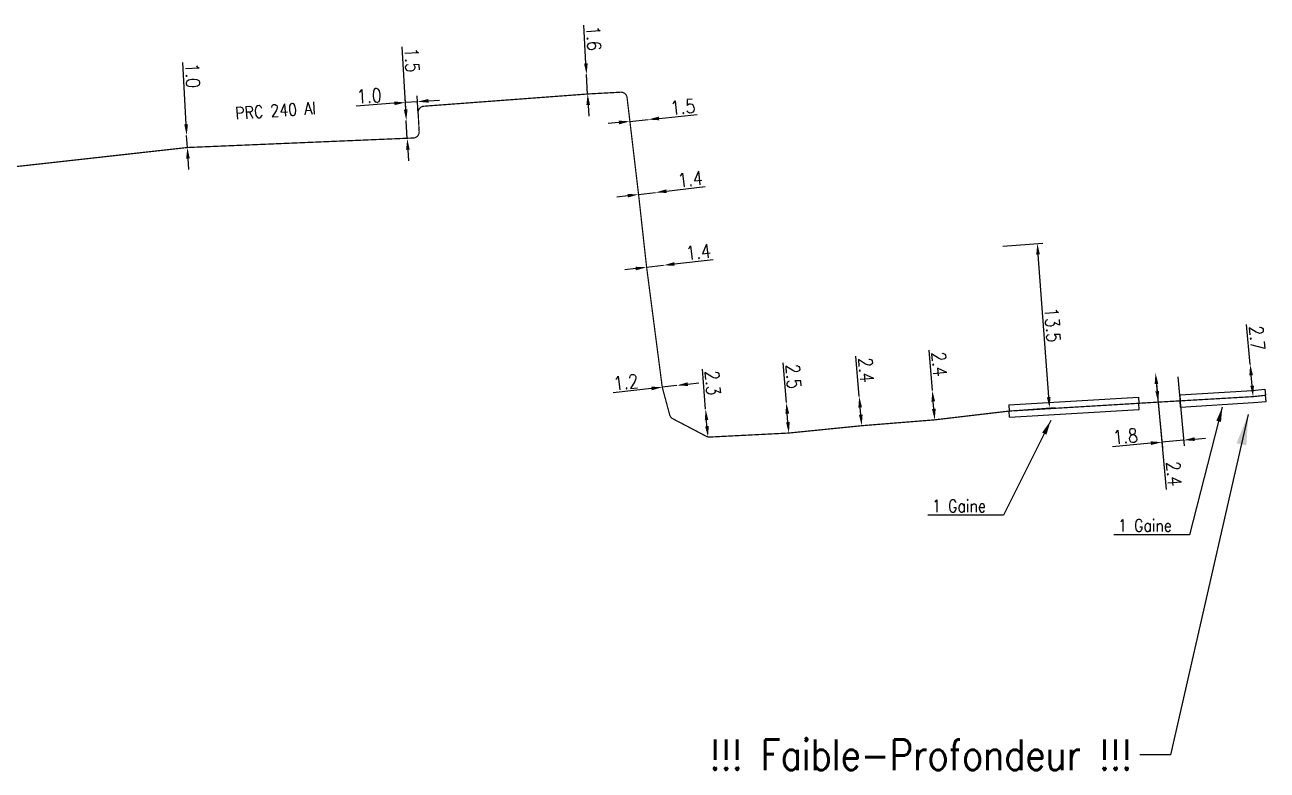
# Model space of a CAD drawing. Header units: millimetres. Extents: x 184513 to 185000, y 128010 to 129000.
# Drawn here: x 184898.4 to 185000.1, y 128889.8 to 128950.8 of the extents above; entities that cross this region are included whole.
import ezdxf
from ezdxf.enums import TextEntityAlignment as Align

# ---------------------------------------------------------------- set-up
doc = ezdxf.new("R2010")
doc.units = ezdxf.units.MM
doc.header["$PDMODE"] = 34
doc.layers.get('DEFPOINTS').update_dxf_attribs({"linetype": 'CONTINUOUS'})
for name, color, linetype in [('M_120', 5, 'M_ST_13'), ('M_400', 7, 'CONTINUOUS'), ('M_900', 7, 'CONTINUOUS')]:
    doc.layers.add(name, color=color, linetype=linetype)
doc.styles.get("Standard").update_dxf_attribs({"font": 'romans.shx', "width": 0.85})
doc.linetypes.add('M_ST_13', pattern='A,5,-0.3,["oo",Standard,S=1.5,R=0,X=0,Y=-0.5],-3', length=8.3)
doc.dimstyles.get("Standard").update_dxf_attribs({"dimtxt": 1.5, "dimasz": 1.2, "dimexe": 0.625, "dimexo": 0.625, "dimgap": 0.25, "dimtad": 1, "dimdec": 1, "dimzin": 0, "dimdsep": 46, "dimtxsty": 'Standard', "dimcen": -0.5, "dimadec": 0, "dimazin": 0, "dimtfac": 1, "dimtdec": 1, "dimtmove": 0, "dimatfit": 3, "dimfxl": 0, "dimtolj": 1, "dimtzin": 0, "dimarcsym": 0})

# ---------------------------------------------------------------- blocks, each defined once
blk = doc.blocks.new('*D2')
at = {"layer": 'DEFPOINTS', "color": 0, "linetype": 'Continuous', "transparency": 16777216}
for p in [(184911.69, 128941.78), (184911.69, 128941.78), (184911.75, 128940.79)]:
    blk.add_point(p, dxfattribs=at)
at = {"layer": 'M_120', "color": 0, "linetype": 'Continuous', "lineweight": -2, "transparency": 16777216}
for p, q in [((184911.65, 128942.68), (184911.37, 128947.76)), ((184911.75, 128940.79), (184911.69, 128941.78)), ((184911.8, 128939.89), (184911.85, 128938.99))]:
    blk.add_line(p, q, dxfattribs=at)
at = {"layer": 'M_120', "color": 0, "linetype": 'Continuous', "transparency": 16777216}
for points in [[(184911.8, 128942.69), (184911.5, 128942.68), (184911.69, 128941.78)], [(184911.95, 128939.9), (184911.65, 128939.88), (184911.75, 128940.79)]]:
    blk.add_solid(points, dxfattribs=at)
at = {"layer": 'M_120', "color": 0, "linetype": 'Continuous', "transparency": 16777216, "insert": (184912.18, 128946.68), "char_height": 1.125, "attachment_point": 5, "rotation": 273.1341}
blk.add_mtext('\\A1;1.0', dxfattribs=at)
blk = doc.blocks.new('*D3')
at = {"layer": 'DEFPOINTS', "color": 0, "linetype": 'Continuous', "transparency": 16777216}
for p in [(184944.42, 128946.77), (184944.42, 128946.77), (184944.51, 128945.17)]:
    blk.add_point(p, dxfattribs=at)
at = {"layer": 'M_120', "color": 0, "linetype": 'Continuous', "lineweight": -2, "transparency": 16777216}
for p, q in [((184944.37, 128947.67), (184944.2, 128950.81)), ((184944.51, 128945.17), (184944.42, 128946.77)), ((184944.04, 128945.15), (184944.04, 128945.15)), ((184944.56, 128944.27), (184944.61, 128943.37))]:
    blk.add_line(p, q, dxfattribs=at)
at = {"layer": 'M_120', "color": 0, "linetype": 'Continuous', "transparency": 16777216}
for points in [[(184944.52, 128947.68), (184944.22, 128947.66), (184944.42, 128946.77)], [(184944.71, 128944.28), (184944.41, 128944.27), (184944.51, 128945.17)]]:
    blk.add_solid(points, dxfattribs=at)
at = {"layer": 'M_120', "color": 0, "linetype": 'Continuous', "transparency": 16777216, "insert": (184945.01, 128949.73), "char_height": 1.125, "attachment_point": 5, "rotation": 273.1341}
blk.add_mtext('\\A1;1.6', dxfattribs=at)
blk = doc.blocks.new('*D4')
at = {"layer": 'DEFPOINTS', "color": 0, "linetype": 'Continuous', "transparency": 16777216}
for p in [(184998.74, 128923.04), (184998.74, 128923.04), (184998.98, 128920.4)]:
    blk.add_point(p, dxfattribs=at)
at = {"layer": 'M_120', "color": 0, "linetype": 'Continuous', "lineweight": -2, "transparency": 16777216}
for p, q in [((184998.74, 128923.04), (184998.44, 128926.31)), ((184998.9, 128921.3), (184998.82, 128922.15))]:
    blk.add_line(p, q, dxfattribs=at)
at = {"layer": 'M_120', "color": 0, "linetype": 'Continuous', "transparency": 16777216}
for points in [[(184998.97, 128922.16), (184998.67, 128922.13), (184998.74, 128923.04)], [(184999.05, 128921.31), (184998.75, 128921.29), (184998.98, 128920.4)]]:
    blk.add_solid(points, dxfattribs=at)
at = {"layer": 'M_120', "color": 0, "linetype": 'Continuous', "transparency": 16777216, "insert": (184999.3, 128925.19), "char_height": 1.125, "attachment_point": 5, "rotation": 275.212}
blk.add_mtext('\\A1;2.7', dxfattribs=at)
blk = doc.blocks.new('*D28')
at = {"layer": 'DEFPOINTS', "color": 0, "linetype": 'Continuous', "transparency": 16777216}
for p in [(184929.67, 128943), (184929.67, 128943), (184929.75, 128941.5)]:
    blk.add_point(p, dxfattribs=at)
at = {"layer": 'M_120', "color": 0, "linetype": 'Continuous', "lineweight": -2, "transparency": 16777216}
for p, q in [((184929.62, 128943.9), (184929.34, 128949.02)), ((184929.75, 128941.5), (184929.67, 128943)), ((184929.8, 128940.6), (184929.85, 128939.71))]:
    blk.add_line(p, q, dxfattribs=at)
at = {"layer": 'M_120', "color": 0, "linetype": 'Continuous', "transparency": 16777216}
for points in [[(184929.77, 128943.91), (184929.47, 128943.89), (184929.67, 128943)], [(184929.95, 128940.61), (184929.65, 128940.6), (184929.75, 128941.5)]]:
    blk.add_solid(points, dxfattribs=at)
at = {"layer": 'M_120', "color": 0, "linetype": 'Continuous', "transparency": 16777216, "insert": (184930.15, 128947.94), "char_height": 1.125, "attachment_point": 5, "rotation": 273.1341}
blk.add_mtext('\\A1;1.5', dxfattribs=at)
blk = doc.blocks.new('*D29')
at = {"layer": 'DEFPOINTS', "color": 0, "linetype": 'Continuous', "transparency": 16777216}
for p in [(184929.59, 128944.47), (184929.67, 128943), (184930.67, 128943.07)]:
    blk.add_point(p, dxfattribs=at)
at = {"layer": 'M_120', "color": 0, "linetype": 'Continuous', "lineweight": -2, "transparency": 16777216}
for p, q in [((184928.69, 128944.41), (184925.56, 128944.18)), ((184929.65, 128943.47), (184929.57, 128944.94)), ((184930.59, 128944.54), (184929.59, 128944.47)), ((184930.64, 128943.54), (184930.56, 128945.01)), ((184931.49, 128944.61), (184932.38, 128944.67))]:
    blk.add_line(p, q, dxfattribs=at)
at = {"layer": 'M_120', "color": 0, "linetype": 'Continuous', "transparency": 16777216}
for points in [[(184928.68, 128944.56), (184928.71, 128944.26), (184929.59, 128944.47)], [(184931.48, 128944.76), (184931.5, 128944.46), (184930.59, 128944.54)]]:
    blk.add_solid(points, dxfattribs=at)
at = {"layer": 'M_120', "color": 0, "linetype": 'Continuous', "transparency": 16777216, "insert": (184926.63, 128945.01), "char_height": 1.125, "attachment_point": 5, "rotation": 4.0852}
blk.add_mtext('\\A1;1.0', dxfattribs=at)
blk = doc.blocks.new('*D30')
at = {"layer": 'DEFPOINTS', "color": 0, "linetype": 'Continuous', "transparency": 16777216}
for p in [(184947.97, 128942.93), (184949.46, 128943.08), (184949.46, 128943.08)]:
    blk.add_point(p, dxfattribs=at)
at = {"layer": 'M_120', "color": 0, "linetype": 'Continuous', "lineweight": -2, "transparency": 16777216}
for p, q in [((184950.36, 128943.17), (184953.49, 128943.48)), ((184947.07, 128942.84), (184946.18, 128942.75)), ((184947.97, 128942.93), (184949.46, 128943.08))]:
    blk.add_line(p, q, dxfattribs=at)
at = {"layer": 'M_120', "color": 0, "linetype": 'Continuous', "transparency": 16777216}
for points in [[(184950.34, 128943.32), (184950.37, 128943.02), (184949.46, 128943.08)], [(184947.06, 128942.99), (184947.09, 128942.69), (184947.97, 128942.93)]]:
    blk.add_solid(points, dxfattribs=at)
at = {"layer": 'M_120', "color": 0, "linetype": 'Continuous', "transparency": 16777216, "insert": (184952.3, 128944.12), "char_height": 1.125, "attachment_point": 5, "rotation": 5.692}
blk.add_mtext('\\A1;1.5', dxfattribs=at)
blk = doc.blocks.new('*D31')
at = {"layer": 'DEFPOINTS', "color": 0, "linetype": 'Continuous', "transparency": 16777216}
for p in [(184950.07, 128937.11), (184950.07, 128937.11), (184948.68, 128936.95)]:
    blk.add_point(p, dxfattribs=at)
at = {"layer": 'M_120', "color": 0, "linetype": 'Continuous', "lineweight": -2, "transparency": 16777216}
for p, q in [((184948.68, 128936.95), (184950.07, 128937.11)), ((184950.97, 128937.22), (184954.13, 128937.59)), ((184947.79, 128936.84), (184946.89, 128936.74))]:
    blk.add_line(p, q, dxfattribs=at)
at = {"layer": 'M_120', "color": 0, "linetype": 'Continuous', "transparency": 16777216}
for points in [[(184950.95, 128937.37), (184950.98, 128937.07), (184950.07, 128937.11)], [(184947.77, 128936.99), (184947.81, 128936.7), (184948.68, 128936.95)]]:
    blk.add_solid(points, dxfattribs=at)
at = {"layer": 'M_120', "color": 0, "linetype": 'Continuous', "transparency": 16777216, "insert": (184952.91, 128938.2), "char_height": 1.125, "attachment_point": 5, "rotation": 6.7175}
blk.add_mtext('\\A1;1.4', dxfattribs=at)
blk = doc.blocks.new('*D32')
at = {"layer": 'DEFPOINTS', "color": 0, "linetype": 'Continuous', "transparency": 16777216}
for p in [(184949.34, 128930.99), (184950.73, 128931.15), (184950.73, 128931.15)]:
    blk.add_point(p, dxfattribs=at)
at = {"layer": 'M_120', "color": 0, "linetype": 'Continuous', "lineweight": -2, "transparency": 16777216}
for p, q in [((184949.34, 128930.99), (184950.73, 128931.15)), ((184951.62, 128931.26), (184954.79, 128931.63)), ((184948.45, 128930.88), (184947.55, 128930.78))]:
    blk.add_line(p, q, dxfattribs=at)
at = {"layer": 'M_120', "color": 0, "linetype": 'Continuous', "transparency": 16777216}
for points in [[(184948.43, 128931.03), (184948.46, 128930.74), (184949.34, 128930.99)], [(184951.61, 128931.41), (184951.64, 128931.11), (184950.73, 128931.15)]]:
    blk.add_solid(points, dxfattribs=at)
at = {"layer": 'M_120', "color": 0, "linetype": 'Continuous', "transparency": 16777216, "insert": (184953.57, 128932.24), "char_height": 1.125, "attachment_point": 5, "rotation": 6.7175}
blk.add_mtext('\\A1;1.4', dxfattribs=at)
blk = doc.blocks.new('*D33')
at = {"layer": 'DEFPOINTS', "color": 0, "linetype": 'Continuous', "transparency": 16777216}
for p in [(184950.62, 128921.17), (184951.82, 128921.32), (184951.82, 128921.32)]:
    blk.add_point(p, dxfattribs=at)
at = {"layer": 'M_120', "color": 0, "linetype": 'Continuous', "lineweight": -2, "transparency": 16777216}
for p, q in [((184949.73, 128921.07), (184946.61, 128920.7)), ((184951.82, 128921.32), (184950.62, 128921.17)), ((184952.71, 128921.42), (184953.6, 128921.53))]:
    blk.add_line(p, q, dxfattribs=at)
at = {"layer": 'M_120', "color": 0, "linetype": 'Continuous', "transparency": 16777216}
for points in [[(184949.71, 128921.22), (184949.75, 128920.92), (184950.62, 128921.17)], [(184952.69, 128921.57), (184952.73, 128921.27), (184951.82, 128921.32)]]:
    blk.add_solid(points, dxfattribs=at)
at = {"layer": 'M_120', "color": 0, "linetype": 'Continuous', "transparency": 16777216, "insert": (184947.64, 128921.58), "char_height": 1.125, "attachment_point": 5, "rotation": 6.7175}
blk.add_mtext('\\A1;1.2', dxfattribs=at)
blk = doc.blocks.new('*D34')
at = {"layer": 'DEFPOINTS', "color": 0, "linetype": 'Continuous', "transparency": 16777216}
for p in [(184954.17, 128919.38), (184954.17, 128919.38), (184954.36, 128917.09)]:
    blk.add_point(p, dxfattribs=at)
at = {"layer": 'M_120', "color": 0, "linetype": 'Continuous', "lineweight": -2, "transparency": 16777216}
for p, q in [((184954.17, 128919.38), (184953.91, 128922.65)), ((184954.28, 128917.98), (184954.24, 128918.48))]:
    blk.add_line(p, q, dxfattribs=at)
at = {"layer": 'M_120', "color": 0, "linetype": 'Continuous', "transparency": 16777216}
for points in [[(184954.39, 128918.49), (184954.1, 128918.47), (184954.17, 128919.38)], [(184954.43, 128918), (184954.13, 128917.97), (184954.36, 128917.09)]]:
    blk.add_solid(points, dxfattribs=at)
at = {"layer": 'M_120', "color": 0, "linetype": 'Continuous', "transparency": 16777216, "insert": (184954.75, 128921.52), "char_height": 1.125, "attachment_point": 5, "rotation": 274.5664}
blk.add_mtext('\\A1;2.3', dxfattribs=at)
blk = doc.blocks.new('*D35')
at = {"layer": 'DEFPOINTS', "color": 0, "linetype": 'Continuous', "transparency": 16777216}
for p in [(184960.78, 128919.91), (184960.78, 128919.91), (184960.98, 128917.42)]:
    blk.add_point(p, dxfattribs=at)
at = {"layer": 'M_120', "color": 0, "linetype": 'Continuous', "lineweight": -2, "transparency": 16777216}
for p, q in [((184960.78, 128919.91), (184960.52, 128923.18)), ((184960.9, 128918.31), (184960.85, 128919.01))]:
    blk.add_line(p, q, dxfattribs=at)
at = {"layer": 'M_120', "color": 0, "linetype": 'Continuous', "transparency": 16777216}
for points in [[(184961, 128919.02), (184960.7, 128919), (184960.78, 128919.91)], [(184961.05, 128918.32), (184960.75, 128918.3), (184960.98, 128917.42)]]:
    blk.add_solid(points, dxfattribs=at)
at = {"layer": 'M_120', "color": 0, "linetype": 'Continuous', "transparency": 16777216, "insert": (184961.36, 128922.05), "char_height": 1.125, "attachment_point": 5, "rotation": 274.5664}
blk.add_mtext('\\A1;2.5', dxfattribs=at)
blk = doc.blocks.new('*D36')
at = {"layer": 'DEFPOINTS', "color": 0, "linetype": 'Continuous', "transparency": 16777216}
for p in [(184966.74, 128920.41), (184966.74, 128920.41), (184966.94, 128918.02)]:
    blk.add_point(p, dxfattribs=at)
at = {"layer": 'M_120', "color": 0, "linetype": 'Continuous', "lineweight": -2, "transparency": 16777216}
for p, q in [((184966.74, 128920.41), (184966.46, 128923.72)), ((184966.87, 128918.92), (184966.82, 128919.52))]:
    blk.add_line(p, q, dxfattribs=at)
at = {"layer": 'M_120', "color": 0, "linetype": 'Continuous', "transparency": 16777216}
for points in [[(184966.97, 128919.53), (184966.67, 128919.5), (184966.74, 128920.41)], [(184967.02, 128918.93), (184966.72, 128918.91), (184966.94, 128918.02)]]:
    blk.add_solid(points, dxfattribs=at)
at = {"layer": 'M_120', "color": 0, "linetype": 'Continuous', "transparency": 16777216, "insert": (184967.31, 128922.58), "char_height": 1.125, "attachment_point": 5, "rotation": 274.8425}
blk.add_mtext('\\A1;2.4', dxfattribs=at)
blk = doc.blocks.new('*D37')
at = {"layer": 'DEFPOINTS', "color": 0, "linetype": 'Continuous', "transparency": 16777216}
for p in [(184972.73, 128920.9), (184972.73, 128920.9), (184972.92, 128918.5)]:
    blk.add_point(p, dxfattribs=at)
at = {"layer": 'M_120', "color": 0, "linetype": 'Continuous', "lineweight": -2, "transparency": 16777216}
for p, q in [((184972.73, 128920.9), (184972.46, 128924.21)), ((184972.85, 128919.4), (184972.8, 128920))]:
    blk.add_line(p, q, dxfattribs=at)
at = {"layer": 'M_120', "color": 0, "linetype": 'Continuous', "transparency": 16777216}
for points in [[(184972.95, 128920.01), (184972.65, 128919.99), (184972.73, 128920.9)], [(184973, 128919.41), (184972.7, 128919.39), (184972.92, 128918.5)]]:
    blk.add_solid(points, dxfattribs=at)
at = {"layer": 'M_120', "color": 0, "linetype": 'Continuous', "transparency": 16777216, "insert": (184973.3, 128923.06), "char_height": 1.125, "attachment_point": 5, "rotation": 274.6201}
blk.add_mtext('\\A1;2.4', dxfattribs=at)
blk = doc.blocks.new('*D38')
at = {"layer": 'DEFPOINTS', "color": 0, "linetype": 'Continuous', "transparency": 16777216}
for p in [(184978.02, 128932.69), (184981.32, 128932.93), (184979.02, 128919.22)]:
    blk.add_point(p, dxfattribs=at)
at = {"layer": 'M_120', "color": 0, "linetype": 'Continuous', "lineweight": -2, "transparency": 16777216}
for p, q in [((184978.49, 128932.72), (184981.78, 128932.97)), ((184982.25, 128920.37), (184981.38, 128932.03)), ((184979.49, 128919.26), (184982.79, 128919.5))]:
    blk.add_line(p, q, dxfattribs=at)
at = {"layer": 'M_120', "color": 0, "linetype": 'Continuous', "transparency": 16777216}
for points in [[(184981.53, 128932.04), (184981.23, 128932.02), (184981.32, 128932.93)], [(184982.4, 128920.38), (184982.1, 128920.35), (184982.32, 128919.47)]]:
    blk.add_solid(points, dxfattribs=at)
at = {"layer": 'M_120', "color": 0, "linetype": 'Continuous', "transparency": 16777216, "insert": (184982.57, 128926.26), "char_height": 1.125, "attachment_point": 5, "rotation": 274.2503}
blk.add_mtext('\\A1;13.5', dxfattribs=at)
blk = doc.blocks.new('*D39')
at = {"layer": 'DEFPOINTS', "color": 0, "linetype": 'Continuous', "transparency": 16777216}
for p in [(184990.99, 128922.34), (184992.78, 128922.5), (184991.51, 128916.67)]:
    blk.add_point(p, dxfattribs=at)
at = {"layer": 'M_120', "color": 0, "linetype": 'Continuous', "lineweight": -2, "transparency": 16777216}
for p, q in [((184991.03, 128921.87), (184991.55, 128916.2)), ((184992.83, 128922.03), (184993.34, 128916.37)), ((184993.3, 128916.84), (184991.51, 128916.67)), ((184994.2, 128916.92), (184995.09, 128917)), ((184990.61, 128916.59), (184987.48, 128916.3))]:
    blk.add_line(p, q, dxfattribs=at)
at = {"layer": 'M_120', "color": 0, "linetype": 'Continuous', "transparency": 16777216}
for points in [[(184990.6, 128916.74), (184990.63, 128916.44), (184991.51, 128916.67)], [(184994.18, 128917.07), (184994.21, 128916.77), (184993.3, 128916.84)]]:
    blk.add_solid(points, dxfattribs=at)
at = {"layer": 'M_120', "color": 0, "linetype": 'Continuous', "transparency": 16777216, "insert": (184988.53, 128917.15), "char_height": 1.125, "attachment_point": 5, "rotation": 5.212}
blk.add_mtext('\\A1;1.8', dxfattribs=at)
blk = doc.blocks.new('*D40')
at = {"layer": 'DEFPOINTS', "color": 0, "linetype": 'Continuous', "transparency": 16777216}
for p in [(184990.99, 128922.34), (184990.99, 128922.34), (184991.21, 128919.95)]:
    blk.add_point(p, dxfattribs=at)
at = {"layer": 'M_120', "color": 0, "linetype": 'Continuous', "lineweight": -2, "transparency": 16777216}
for p, q in [((184991.07, 128921.44), (184991.13, 128920.84)), ((184991.21, 128919.95), (184991.86, 128912.81))]:
    blk.add_line(p, q, dxfattribs=at)
at = {"layer": 'M_120', "color": 0, "linetype": 'Continuous', "transparency": 16777216}
for points in [[(184991.22, 128921.45), (184990.92, 128921.43), (184990.99, 128922.34)], [(184991.28, 128920.86), (184990.98, 128920.83), (184991.21, 128919.95)]]:
    blk.add_solid(points, dxfattribs=at)
at = {"layer": 'M_120', "color": 0, "linetype": 'Continuous', "transparency": 16777216, "insert": (184992.5, 128914.09), "char_height": 1.125, "attachment_point": 5, "rotation": 275.212}
blk.add_mtext('\\A1;2.4', dxfattribs=at)

msp = doc.modelspace()

# ---------------------------------------------------------------- linework, layer by layer
at = {"layer": 'M_120'}
msp.add_lwpolyline([(184895.04, 128938.93, 0.1, 0.1, 0), (184911.75, 128940.79, 0.1, 0.1, 0), (184930.25, 128941.57, 0.1, 0.1, 0.417766), (184930.72, 128942.1, 0.1, 0.1, 0), (184930.64, 128943.65, 0.1, 0.1, -0.408472), (184931.1, 128944.17, 0.1, 0.1, 0), (184944.51, 128945.17, 0.1, 0.1, 0), (184947.22, 128945.32, 0.1, 0.1, -0.395315), (184947.74, 128944.88, 0.1, 0.1, 0), (184948.68, 128936.95, 0.1, 0.1, 0), (184949.34, 128930.99, 0.1, 0.1, 0), (184950.62, 128921.17, 0.1, 0.1, 0), (184951.23, 128918.9, 0.1, 0.1, 0.210243), (184951.48, 128918.59, 0.1, 0.1, 0), (184954.23, 128917.15, 0.1, 0.1, 0.133697), (184954.48, 128917.09, 0.1, 0.1, 0), (184960.98, 128917.42, 0.1, 0.1, 0), (184966.94, 128918.02, 0.1, 0.1, 0), (184972.92, 128918.5, 0.1, 0.1, 0), (184979.02, 128919.22, 0.1, 0.1, 0), (184991.21, 128919.95, 0.1, 0.1, 0), (184998.98, 128920.4, 0.1, 0.1, 0), (185000, 128920.51, 0, 0, 0)], format="xyseb", dxfattribs=at)
at = {"layer": 'M_400', "color": 7, "linetype": 'CONTINUOUS'}
for p, q in [((184992.98, 128920.55), (184998.94, 128920.9)), ((184998.94, 128920.9), (184999.95, 128921)), ((184999.95, 128921), (185000, 128920.51)), ((184978.99, 128919.72), (184989.6, 128920.35)), ((184989.6, 128920.35), (184989.63, 128919.85)), ((184989.66, 128919.35), (184989.63, 128919.85)), ((184992.98, 128920.55), (184993.01, 128920.05)), ((184993.04, 128919.55), (184993.01, 128920.05)), ((184993.04, 128919.55), (184999.02, 128919.91)), ((184999.02, 128919.91), (185000.05, 128920.01)), ((185000.05, 128920.01), (185000, 128920.51)), ((184978.99, 128919.72), (184979.02, 128919.22)), ((184979.05, 128918.72), (184979.02, 128919.22)), ((184979.05, 128918.72), (184989.66, 128919.35))]:
    msp.add_line(p, q, dxfattribs=at)

# ---------------------------------------------------------------- texts
at = {"layer": 'M_120', "width": 0.85}
msp.add_text('PRC 240 Al', height=1, rotation=3.8697, dxfattribs=at).set_placement((184918.96, 128943.81), align=Align.MIDDLE)
at = {"layer": 'M_400', "char_height": 1, "attachment_point": 6}
for insert in [(184977.11, 128911.45), (184992.33, 128909.85)]:
    msp.add_mtext('1 Gaine  ', dxfattribs=dict(at, insert=insert))
at = {"layer": 'M_900', "insert": (184989.09, 128891.08), "char_height": 2.5, "attachment_point": 6}
msp.add_mtext('!!! Faible-Profondeur !!!', dxfattribs=at)

# ---------------------------------------------------------------- dimensions: what is measured, and where the dimension line sits
at = {"layer": 'M_120', "linetype": 'Continuous'}
dim = msp.add_aligned_dim(p1=(184944.51, 128945.17), p2=(184944.42, 128946.77), distance=0, dimstyle='Standard', override={"dimscale": 0.75}, dxfattribs=at)
dim.commit()
dim.dimension.update_dxf_attribs({"geometry": '*D3', "text_midpoint": (184945.01, 128949.73)})
for base, p1, p2, angle, picture, middle, dimtype in [((184929.67, 128943), (184929.75, 128941.5), (184929.67, 128943), 273.1341, '*D28', (184929.4, 128947.9), 160), ((184911.69, 128941.78), (184911.75, 128940.79), (184911.69, 128941.78), 93.1341, '*D2', (184911.43, 128946.64), 161), ((184929.59, 128944.47), (184930.67, 128943.07), (184929.67, 128943), 4.0852, '*D29', (184926.68, 128944.26), 160), ((184949.46, 128943.08), (184947.97, 128942.93), (184949.46, 128943.08), 185.692, '*D30', (184952.37, 128943.37), 160), ((184950.07, 128937.11), (184948.68, 128936.95), (184950.07, 128937.11), 186.7175, '*D31', (184953, 128937.46), 160), ((184950.73, 128931.15), (184949.34, 128930.99), (184950.73, 128931.15), 186.7175, '*D32', (184953.65, 128931.5), 160), ((184998.74, 128923.04), (184998.98, 128920.4), (184998.74, 128923.04), 95.212, '*D4', (184998.55, 128925.12), 161), ((184972.73, 128920.9), (184972.92, 128918.5), (184972.73, 128920.9), 274.6201, '*D37', (184972.56, 128923), 160), ((184960.78, 128919.91), (184960.98, 128917.42), (184960.78, 128919.91), 274.5664, '*D35', (184960.61, 128921.99), 160), ((184966.74, 128920.41), (184966.94, 128918.02), (184966.74, 128920.41), 274.8425, '*D36', (184966.56, 128922.52), 160), ((184951.82, 128921.32), (184950.62, 128921.17), (184951.82, 128921.32), 186.7175, '*D33', (184947.72, 128920.83), 160), ((184954.17, 128919.38), (184954.36, 128917.09), (184954.17, 128919.38), 274.5664, '*D34', (184954.01, 128921.46), 160), ((184991.51, 128916.67), (184992.78, 128922.5), (184990.99, 128922.34), 5.212, '*D39', (184988.6, 128916.41), 160), ((184990.99, 128922.34), (184991.21, 128919.95), (184990.99, 128922.34), 275.212, '*D40', (184991.75, 128914.02), 160)]:
    dim = msp.add_linear_dim(base=base, p1=p1, p2=p2, angle=angle, dimstyle='Standard', override={"dimscale": 0.75}, dxfattribs=at)
    dim.commit()
    dim.dimension.update_dxf_attribs({"geometry": picture, "text_midpoint": middle, "dimtype": dimtype})
dim = msp.add_linear_dim(base=(184981.32, 128932.93), p1=(184979.02, 128919.22), p2=(184978.02, 128932.69), angle=274.2503, dimstyle='Standard', override={"dimscale": 0.75}, dxfattribs=at)
dim.commit()
dim.dimension.update_dxf_attribs({"geometry": '*D38', "text_midpoint": (184982.57, 128926.26)})

# ---------------------------------------------------------------- leaders
at = {"layer": 'M_400', "annotation_type": 0, "has_hookline": 1, "hookline_direction": 1, "text_width": 4.74}
for points in [[(184996.46, 128919.54), (184993.78, 128909.1), (184992.58, 128909.1)], [(184982.42, 128918.44), (184978.56, 128910.7), (184977.36, 128910.7)]]:
    msp.add_leader(points, dimstyle='Standard', dxfattribs=at)
at = {"layer": 'M_900', "annotation_type": 0, "has_hookline": 1, "hookline_direction": 1, "text_width": 38.65}
msp.add_leader([(184998.58, 128918.93), (184992.22, 128891.08), (184989.72, 128891.08)], dimstyle='Standard', override={"dimasz": 2.5, "dimgap": -0.63, "dimtad": 0}, dxfattribs=at)

doc.saveas('drawing.dxf')
